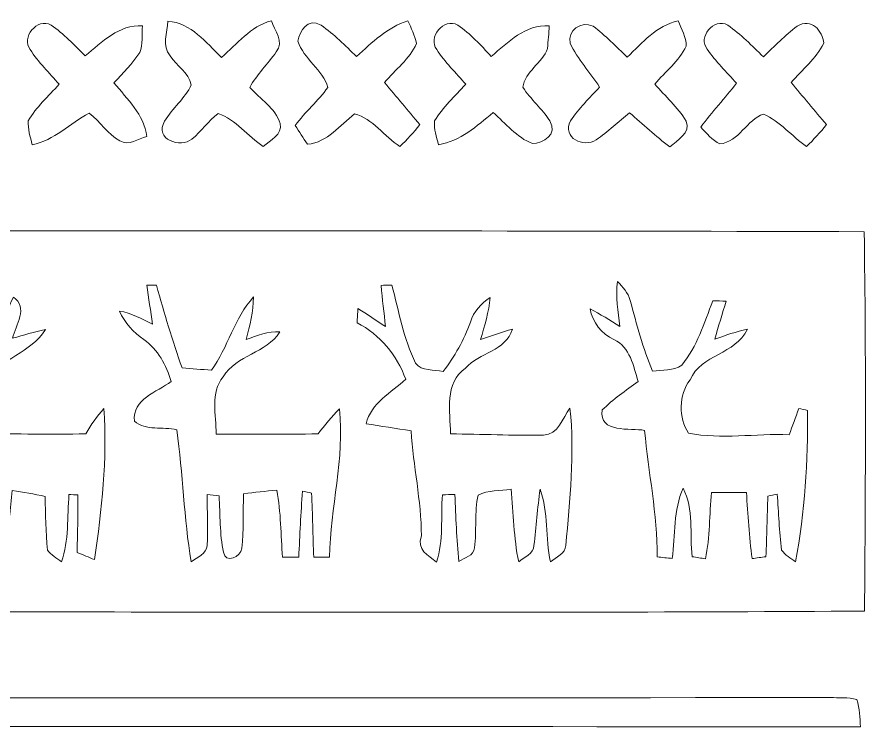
# Model space of a CAD drawing. Header units: centimetres. Extents: x -16.2 to 16.2, y -9 to 9.
# Drawn here: x 6.76 to 16.19, y 1.01 to 8.95 of the extents above; entities that cross this region are included whole.
import ezdxf

# ---------------------------------------------------------------- set-up
doc = ezdxf.new("R2010")
doc.units = ezdxf.units.CM
doc.header["$MEASUREMENT"] = 0
doc.layers.add('Layer 1', color=7, linetype='Continuous')

msp = doc.modelspace()

# ---------------------------------------------------------------- linework, layer by layer
at = {"layer": 'Layer 1', "color": 250, "lineweight": 9}
for points, knots in [([(6.90355, 8.58332), (6.80089, 8.71526), (6.97834, 8.94175), (7.13779, 8.85673), (7.13779, 8.85673), (7.27714, 8.75901), (7.39356, 8.63377), (7.51527, 8.51524), (7.51527, 8.51524), (7.704, 8.67011), (7.8885, 8.86202), (8.15274, 8.84932), (8.15274, 8.84932), (8.14109, 8.75054), (8.15838, 8.644), (8.12099, 8.55052), (8.12099, 8.55052), (8.03914, 8.4274), (7.93542, 8.32156), (7.83488, 8.21432), (7.83488, 8.21432), (7.98199, 8.03158), (8.16826, 7.86613), (8.20036, 7.61742), (8.20036, 7.61742), (8.10476, 7.59237), (7.99892, 7.51264), (7.90085, 7.56838), (7.90085, 7.56838), (7.76539, 7.64458), (7.68319, 7.78393), (7.56042, 7.87565), (7.56042, 7.87565), (7.34382, 7.76735), (7.17342, 7.57332), (6.92507, 7.52534), (6.92507, 7.52534), (6.90672, 7.61318), (6.87568, 7.70067), (6.88274, 7.79134), (6.88274, 7.79134), (6.96987, 7.94656), (7.10816, 8.06545), (7.22493, 8.19774), (7.22493, 8.19774), (7.11874, 8.32721), (6.99386, 8.44186), (6.90355, 8.58332)], [0, 0, 0, 0, 0.0769231, 0.0769231, 0.0769231, 0.0769231, 0.1538462, 0.1538462, 0.1538462, 0.1538462, 0.2307692, 0.2307692, 0.2307692, 0.2307692, 0.3076923, 0.3076923, 0.3076923, 0.3076923, 0.3846154, 0.3846154, 0.3846154, 0.3846154, 0.4615385, 0.4615385, 0.4615385, 0.4615385, 0.5384615, 0.5384615, 0.5384615, 0.5384615, 0.6153846, 0.6153846, 0.6153846, 0.6153846, 0.6923077, 0.6923077, 0.6923077, 0.6923077, 0.7692308, 0.7692308, 0.7692308, 0.7692308, 0.8461538, 0.8461538, 0.8461538, 0.8461538, 1, 1, 1, 1]), ([(8.43214, 8.89977), (8.69566, 8.87789), (8.853, 8.6634), (9.02833, 8.4976), (9.02833, 8.4976), (9.20437, 8.64506), (9.34936, 8.8412), (9.58254, 8.90435), (9.58254, 8.90435), (9.61747, 8.79711), (9.72824, 8.66552), (9.63758, 8.55828), (9.63758, 8.55828), (9.54268, 8.42422), (9.42309, 8.30851), (9.34336, 8.16387), (9.34336, 8.16387), (9.45837, 8.03581), (9.62452, 7.93351), (9.68167, 7.76276), (9.68167, 7.76276), (9.70707, 7.63929), (9.56843, 7.57614), (9.49329, 7.50559), (9.49329, 7.50559), (9.32396, 7.62377), (9.18708, 7.80227), (8.99164, 7.87495), (8.99164, 7.87495), (8.8844, 7.79063), (8.80573, 7.67598), (8.70025, 7.59025), (8.70025, 7.59025), (8.57572, 7.48372), (8.27762, 7.58602), (8.39756, 7.78816), (8.39756, 7.78816), (8.48047, 7.9328), (8.62757, 8.04075), (8.69284, 8.19315), (8.69284, 8.19315), (8.66532, 8.32544), (8.52809, 8.40376), (8.45789, 8.51559), (8.45789, 8.51559), (8.3637, 8.62178), (8.42967, 8.77382), (8.43214, 8.89977)], [0, 0, 0, 0, 0.0769231, 0.0769231, 0.0769231, 0.0769231, 0.1538462, 0.1538462, 0.1538462, 0.1538462, 0.2307692, 0.2307692, 0.2307692, 0.2307692, 0.3076923, 0.3076923, 0.3076923, 0.3076923, 0.3846154, 0.3846154, 0.3846154, 0.3846154, 0.4615385, 0.4615385, 0.4615385, 0.4615385, 0.5384615, 0.5384615, 0.5384615, 0.5384615, 0.6153846, 0.6153846, 0.6153846, 0.6153846, 0.6923077, 0.6923077, 0.6923077, 0.6923077, 0.7692308, 0.7692308, 0.7692308, 0.7692308, 0.8461538, 0.8461538, 0.8461538, 0.8461538, 1, 1, 1, 1]), ([(9.87782, 8.67716), (9.90181, 8.78899), (9.98224, 8.94598), (10.1357, 8.8539), (10.1357, 8.8539), (10.28034, 8.75513), (10.40134, 8.62672), (10.5294, 8.50748), (10.5294, 8.50748), (10.70226, 8.66129), (10.87159, 8.83238), (11.09843, 8.9047), (11.09843, 8.9047), (11.13371, 8.8218), (11.17922, 8.74102), (11.19403, 8.65106), (11.19403, 8.65106), (11.11924, 8.4789), (10.95802, 8.35966), (10.8402, 8.21749), (10.8402, 8.21749), (10.96967, 8.06121), (11.1016, 7.90705), (11.23107, 7.75006), (11.23107, 7.75006), (11.16264, 7.66434), (11.08926, 7.58249), (11.01059, 7.50629), (11.01059, 7.50629), (10.83879, 7.61671), (10.70649, 7.81815), (10.50753, 7.86824), (10.50753, 7.86824), (10.33784, 7.74618), (10.2119, 7.55286), (9.98224, 7.5324), (9.98224, 7.5324), (9.93744, 7.6019), (9.89299, 7.67139), (9.84854, 7.74054), (9.84854, 7.74054), (9.95543, 7.89329), (10.10395, 8.01112), (10.20872, 8.16422), (10.20872, 8.16422), (10.15828, 8.36037), (9.94026, 8.47855), (9.87782, 8.67716)], [0, 0, 0, 0, 0.0769231, 0.0769231, 0.0769231, 0.0769231, 0.1538462, 0.1538462, 0.1538462, 0.1538462, 0.2307692, 0.2307692, 0.2307692, 0.2307692, 0.3076923, 0.3076923, 0.3076923, 0.3076923, 0.3846154, 0.3846154, 0.3846154, 0.3846154, 0.4615385, 0.4615385, 0.4615385, 0.4615385, 0.5384615, 0.5384615, 0.5384615, 0.5384615, 0.6153846, 0.6153846, 0.6153846, 0.6153846, 0.6923077, 0.6923077, 0.6923077, 0.6923077, 0.7692308, 0.7692308, 0.7692308, 0.7692308, 0.8461538, 0.8461538, 0.8461538, 0.8461538, 1, 1, 1, 1]), ([(11.4191, 8.58332), (11.31645, 8.71491), (11.49354, 8.9421), (11.653, 8.85602), (11.653, 8.85602), (11.7927, 8.75901), (11.90876, 8.63342), (12.02341, 8.50853), (12.02341, 8.50853), (12.21532, 8.66517), (12.40089, 8.86272), (12.669, 8.84932), (12.669, 8.84932), (12.6637, 8.76465), (12.657, 8.68034), (12.64818, 8.59567), (12.64818, 8.59567), (12.59527, 8.43375), (12.39454, 8.33991), (12.37654, 8.16528), (12.37654, 8.16528), (12.46121, 8.02982), (12.59068, 7.92857), (12.67464, 7.79169), (12.67464, 7.79169), (12.76813, 7.64247), (12.60162, 7.53804), (12.48167, 7.53981), (12.48167, 7.53981), (12.30634, 7.60825), (12.18463, 7.76417), (12.04529, 7.88482), (12.04529, 7.88482), (11.86325, 7.73278), (11.68228, 7.56627), (11.4378, 7.52605), (11.4378, 7.52605), (11.41805, 7.61283), (11.38453, 7.70067), (11.39582, 7.79098), (11.39582, 7.79098), (11.48543, 7.94515), (11.62266, 8.06509), (11.74049, 8.19774), (11.74049, 8.19774), (11.6343, 8.32721), (11.50942, 8.44186), (11.4191, 8.58332)], [0, 0, 0, 0, 0.0769231, 0.0769231, 0.0769231, 0.0769231, 0.1538462, 0.1538462, 0.1538462, 0.1538462, 0.2307692, 0.2307692, 0.2307692, 0.2307692, 0.3076923, 0.3076923, 0.3076923, 0.3076923, 0.3846154, 0.3846154, 0.3846154, 0.3846154, 0.4615385, 0.4615385, 0.4615385, 0.4615385, 0.5384615, 0.5384615, 0.5384615, 0.5384615, 0.6153846, 0.6153846, 0.6153846, 0.6153846, 0.6923077, 0.6923077, 0.6923077, 0.6923077, 0.7692308, 0.7692308, 0.7692308, 0.7692308, 0.8461538, 0.8461538, 0.8461538, 0.8461538, 1, 1, 1, 1]), ([(12.89971, 8.65353), (12.86726, 8.7964), (13.02072, 8.90753), (13.15795, 8.84367), (13.15795, 8.84367), (13.29235, 8.7396), (13.41159, 8.6179), (13.53507, 8.50077), (13.53507, 8.50077), (13.70369, 8.65988), (13.86033, 8.84932), (14.09986, 8.90259), (14.09986, 8.90259), (14.13444, 8.81122), (14.19229, 8.72232), (14.19053, 8.62142), (14.19053, 8.62142), (14.10798, 8.45597), (13.95805, 8.33814), (13.83987, 8.1995), (13.83987, 8.1995), (13.9584, 8.06615), (14.09563, 7.94409), (14.18912, 7.78993), (14.18912, 7.78993), (14.24697, 7.65622), (14.08752, 7.5772), (14.00602, 7.50277), (14.00602, 7.50277), (13.85362, 7.62447), (13.70616, 7.75218), (13.56152, 7.88235), (13.56152, 7.88235), (13.43805, 7.78111), (13.32022, 7.6728), (13.1897, 7.58108), (13.1897, 7.58108), (13.04823, 7.48936), (12.81081, 7.60154), (12.90395, 7.79345), (12.90395, 7.79345), (12.99708, 7.92998), (13.11561, 8.04604), (13.22744, 8.16775), (13.22744, 8.16775), (13.11632, 8.32827), (12.98861, 8.47961), (12.89971, 8.65353)], [0, 0, 0, 0, 0.0769231, 0.0769231, 0.0769231, 0.0769231, 0.1538462, 0.1538462, 0.1538462, 0.1538462, 0.2307692, 0.2307692, 0.2307692, 0.2307692, 0.3076923, 0.3076923, 0.3076923, 0.3076923, 0.3846154, 0.3846154, 0.3846154, 0.3846154, 0.4615385, 0.4615385, 0.4615385, 0.4615385, 0.5384615, 0.5384615, 0.5384615, 0.5384615, 0.6153846, 0.6153846, 0.6153846, 0.6153846, 0.6923077, 0.6923077, 0.6923077, 0.6923077, 0.7692308, 0.7692308, 0.7692308, 0.7692308, 0.8461538, 0.8461538, 0.8461538, 0.8461538, 1, 1, 1, 1]), ([(14.42371, 8.58932), (14.31224, 8.71632), (14.49603, 8.94351), (14.65125, 8.85496), (14.65125, 8.85496), (14.7966, 8.75442), (14.91901, 8.62495), (15.04778, 8.5043), (15.04778, 8.5043), (15.16984, 8.61931), (15.2859, 8.74243), (15.42172, 8.84262), (15.42172, 8.84262), (15.57977, 8.9428), (15.70465, 8.79111), (15.71805, 8.65353), (15.71805, 8.65353), (15.63127, 8.48419), (15.47781, 8.36002), (15.3554, 8.21749), (15.3554, 8.21749), (15.48522, 8.06121), (15.61681, 7.90705), (15.74663, 7.75006), (15.74663, 7.75006), (15.67819, 7.66434), (15.60481, 7.58249), (15.52579, 7.50629), (15.52579, 7.50629), (15.36422, 7.6213), (15.2284, 7.7864), (15.04954, 7.86789), (15.04954, 7.86789), (14.86469, 7.80615), (14.77508, 7.55921), (14.56306, 7.53522), (14.56306, 7.53522), (14.47804, 7.57932), (14.41666, 7.65481), (14.35175, 7.72219), (14.35175, 7.72219), (14.47522, 7.89223), (14.62092, 8.04393), (14.74827, 8.21114), (14.74827, 8.21114), (14.63644, 8.33391), (14.51614, 8.45068), (14.42371, 8.58932)], [0, 0, 0, 0, 0.0769231, 0.0769231, 0.0769231, 0.0769231, 0.1538462, 0.1538462, 0.1538462, 0.1538462, 0.2307692, 0.2307692, 0.2307692, 0.2307692, 0.3076923, 0.3076923, 0.3076923, 0.3076923, 0.3846154, 0.3846154, 0.3846154, 0.3846154, 0.4615385, 0.4615385, 0.4615385, 0.4615385, 0.5384615, 0.5384615, 0.5384615, 0.5384615, 0.6153846, 0.6153846, 0.6153846, 0.6153846, 0.6923077, 0.6923077, 0.6923077, 0.6923077, 0.7692308, 0.7692308, 0.7692308, 0.7692308, 0.8461538, 0.8461538, 0.8461538, 0.8461538, 1, 1, 1, 1]), ([(-16.09368, 6.55732), (-11.38092, 6.58378), (-6.66781, 6.5612), (-1.95505, 6.56861), (-1.95505, 6.56861), (4.08521, 6.56332), (10.12582, 6.57884), (16.16644, 6.56085), (16.16644, 6.56085), (16.18654, 5.15644), (16.1816, 3.75133), (16.16996, 2.34657), (16.16996, 2.34657), (12.22167, 2.32011), (8.27303, 2.34268), (4.32439, 2.33528), (4.32439, 2.33528), (-2.48034, 2.34057), (-9.28542, 2.32505), (-16.09015, 2.34304), (-16.09015, 2.34304), (-16.11061, 3.74745), (-16.10532, 5.15256), (-16.09368, 6.55732), (-16.09368, 6.55732), (-16.09368, 6.55732), (-16.09368, 6.55732), (-16.09368, 6.55732)], [0, 0, 0, 0, 0.125, 0.125, 0.125, 0.125, 0.25, 0.25, 0.25, 0.25, 0.375, 0.375, 0.375, 0.375, 0.5, 0.5, 0.5, 0.5, 0.625, 0.625, 0.625, 0.625, 0.75, 0.75, 0.75, 0.75, 1, 1, 1, 1]), ([(5.60321, 5.95195), (5.61626, 5.80979), (5.63461, 5.66762), (5.65366, 5.5258), (5.65366, 5.5258), (5.5517, 5.58083), (5.4554, 5.64504), (5.35556, 5.70289), (5.35556, 5.70289), (5.35309, 5.65174), (5.35097, 5.60059), (5.34921, 5.54908), (5.34921, 5.54908), (5.45645, 5.46794), (5.57499, 5.3988), (5.67412, 5.30637), (5.67412, 5.30637), (5.76514, 5.18431), (5.82052, 5.03932), (5.8752, 4.89856), (5.8752, 4.89856), (5.72104, 4.79167), (5.56864, 4.68337), (5.4173, 4.57295), (5.4173, 4.57295), (5.4561, 4.51544), (5.49067, 4.45371), (5.54183, 4.40538), (5.54183, 4.40538), (5.67059, 4.38456), (5.80077, 4.36692), (5.93165, 4.35317), (5.93165, 4.35317), (5.97469, 3.88397), (6.05759, 3.41972), (6.07276, 2.9477), (6.07276, 2.9477), (6.1285, 2.94241), (6.18424, 2.93712), (6.24033, 2.93182), (6.24033, 2.93182), (6.2629, 3.16783), (6.26185, 3.40525), (6.27137, 3.64126), (6.27137, 3.64126), (6.31582, 3.64055), (6.36098, 3.63914), (6.40578, 3.63773), (6.40578, 3.63773), (6.41566, 3.38867), (6.41813, 3.13714), (6.47281, 2.89267), (6.47281, 2.89267), (6.53384, 2.94558), (6.63861, 2.98157), (6.64214, 3.07576), (6.64214, 3.07576), (6.66472, 3.27966), (6.67989, 3.48392), (6.70599, 3.68712), (6.70599, 3.68712), (6.82664, 3.66631), (6.94906, 3.64549), (7.07006, 3.62009), (7.07006, 3.62009), (7.07429, 3.42148), (7.07535, 3.22251), (7.09652, 3.02425), (7.09652, 3.02425), (7.1385, 2.96957), (7.19847, 2.93324), (7.25315, 2.89196), (7.25315, 2.89196), (7.3357, 3.13255), (7.31559, 3.39185), (7.335, 3.64126), (7.335, 3.64126), (7.35969, 3.6402), (7.40943, 3.63844), (7.43413, 3.63738), (7.43413, 3.63738), (7.43801, 3.42395), (7.42778, 3.21122), (7.42707, 2.99779), (7.42707, 2.99779), (7.49057, 2.97028), (7.55407, 2.94417), (7.61863, 2.91807), (7.61863, 2.91807), (7.70012, 3.47299), (7.76045, 4.03496), (7.7234, 4.59658), (7.7234, 4.59658), (7.64438, 4.51121), (7.58124, 4.41349), (7.52091, 4.31436), (7.52091, 4.31436), (7.13956, 4.31048), (6.7582, 4.31154), (6.37721, 4.32106), (6.37721, 4.32106), (6.38426, 4.51121), (6.28972, 4.7317), (6.41566, 4.90138), (6.41566, 4.90138), (6.5804, 5.15327), (6.91237, 5.21535), (7.07394, 5.47253), (7.07394, 5.47253), (6.94976, 5.45066), (6.83017, 5.41079), (6.70917, 5.37693), (6.70917, 5.37693), (6.74092, 5.52439), (6.88944, 5.71947), (6.71728, 5.83342), (6.71728, 5.83342), (6.60969, 5.60976), (6.52678, 5.37446), (6.40049, 5.15962), (6.40049, 5.15962), (6.34404, 5.00263), (6.1225, 4.98358), (6.00291, 5.06966), (6.00291, 5.06966), (5.83075, 5.33706), (5.81417, 5.67185), (5.72774, 5.97065), (5.72774, 5.97065), (5.68576, 5.96465), (5.64449, 5.9583), (5.60321, 5.95195), (5.60321, 5.95195), (5.60321, 5.95195), (5.60321, 5.95195), (5.60321, 5.95195)], [0, 0, 0, 0, 0.0285714, 0.0285714, 0.0285714, 0.0285714, 0.0571429, 0.0571429, 0.0571429, 0.0571429, 0.0857143, 0.0857143, 0.0857143, 0.0857143, 0.1142857, 0.1142857, 0.1142857, 0.1142857, 0.1428571, 0.1428571, 0.1428571, 0.1428571, 0.1714286, 0.1714286, 0.1714286, 0.1714286, 0.2, 0.2, 0.2, 0.2, 0.2285714, 0.2285714, 0.2285714, 0.2285714, 0.2571429, 0.2571429, 0.2571429, 0.2571429, 0.2857143, 0.2857143, 0.2857143, 0.2857143, 0.3142857, 0.3142857, 0.3142857, 0.3142857, 0.3428571, 0.3428571, 0.3428571, 0.3428571, 0.3714286, 0.3714286, 0.3714286, 0.3714286, 0.4, 0.4, 0.4, 0.4, 0.4285714, 0.4285714, 0.4285714, 0.4285714, 0.4571429, 0.4571429, 0.4571429, 0.4571429, 0.4857143, 0.4857143, 0.4857143, 0.4857143, 0.5142857, 0.5142857, 0.5142857, 0.5142857, 0.5428571, 0.5428571, 0.5428571, 0.5428571, 0.5714286, 0.5714286, 0.5714286, 0.5714286, 0.6, 0.6, 0.6, 0.6, 0.6285714, 0.6285714, 0.6285714, 0.6285714, 0.6571429, 0.6571429, 0.6571429, 0.6571429, 0.6857143, 0.6857143, 0.6857143, 0.6857143, 0.7142857, 0.7142857, 0.7142857, 0.7142857, 0.7428571, 0.7428571, 0.7428571, 0.7428571, 0.7714286, 0.7714286, 0.7714286, 0.7714286, 0.8, 0.8, 0.8, 0.8, 0.8285714, 0.8285714, 0.8285714, 0.8285714, 0.8571429, 0.8571429, 0.8571429, 0.8571429, 0.8857143, 0.8857143, 0.8857143, 0.8857143, 0.9142857, 0.9142857, 0.9142857, 0.9142857, 0.9428571, 0.9428571, 0.9428571, 0.9428571, 1, 1, 1, 1]), ([(8.20001, 5.96854), (8.21941, 5.82319), (8.24128, 5.67785), (8.26351, 5.53285), (8.26351, 5.53285), (8.14462, 5.58965), (8.02856, 5.65739), (7.89662, 5.6789), (7.89662, 5.6789), (7.95271, 5.54767), (8.05078, 5.44325), (8.16685, 5.36246), (8.16685, 5.36246), (8.32348, 5.25098), (8.41697, 5.07742), (8.47094, 4.89715), (8.47094, 4.89715), (8.3136, 4.77897), (8.0342, 4.70065), (8.06172, 4.45688), (8.06172, 4.45688), (8.18801, 4.34258), (8.37992, 4.40079), (8.53162, 4.35881), (8.53162, 4.35881), (8.60359, 3.87233), (8.60852, 3.37809), (8.69354, 2.89372), (8.69354, 2.89372), (8.75563, 2.94699), (8.8664, 2.9798), (8.86923, 3.07611), (8.86923, 3.07611), (8.88122, 3.26485), (8.86676, 3.45358), (8.87064, 3.64232), (8.87064, 3.64232), (8.91403, 3.63703), (8.95742, 3.63138), (9.00152, 3.62539), (9.00152, 3.62539), (9.01528, 3.41689), (9.00822, 3.20417), (9.0495, 2.9992), (9.0495, 2.9992), (9.07243, 2.87256), (9.24599, 2.94488), (9.25446, 3.04401), (9.25446, 3.04401), (9.2781, 3.24474), (9.26504, 3.44864), (9.27386, 3.64973), (9.27386, 3.64973), (9.39769, 3.6649), (9.51657, 3.67865), (9.64287, 3.68853), (9.64287, 3.68853), (9.6912, 3.44335), (9.6852, 3.19182), (9.70707, 2.94347), (9.70707, 2.94347), (9.76634, 2.94347), (9.82596, 2.94382), (9.88593, 2.94417), (9.88593, 2.94417), (9.90004, 3.18935), (9.90992, 3.43453), (9.92791, 3.67901), (9.92791, 3.67901), (9.95367, 3.67372), (10.00482, 3.66313), (10.03022, 3.65784), (10.03022, 3.65784), (10.0401, 3.42007), (10.04362, 3.1823), (10.05385, 2.94382), (10.05385, 2.94382), (10.11206, 2.94347), (10.17098, 2.94347), (10.22989, 2.94382), (10.22989, 2.94382), (10.23765, 3.49733), (10.39711, 4.03849), (10.34031, 4.59376), (10.34031, 4.59376), (10.25212, 4.50839), (10.17697, 4.41102), (10.10183, 4.31436), (10.10183, 4.31436), (9.72365, 4.31083), (9.34583, 4.31048), (8.968, 4.31154), (8.968, 4.31154), (8.97294, 4.52391), (8.89992, 4.77191), (9.04809, 4.94795), (9.04809, 4.94795), (9.1959, 5.19348), (9.52292, 5.209), (9.67744, 5.44784), (9.67744, 5.44784), (9.54585, 5.45842), (9.4245, 5.40339), (9.30244, 5.36458), (9.30244, 5.36458), (9.34724, 5.51804), (9.37934, 5.67538), (9.38393, 5.83554), (9.38393, 5.83554), (9.17262, 5.60059), (9.10135, 5.27533), (8.9165, 5.02062), (8.9165, 5.02062), (8.8082, 5.03191), (8.69954, 5.03826), (8.59124, 5.04743), (8.59124, 5.04743), (8.48576, 5.35012), (8.39121, 5.65633), (8.30796, 5.96571), (8.30796, 5.96571), (8.28115, 5.96642), (8.22717, 5.96783), (8.20001, 5.96854), (8.20001, 5.96854), (8.20001, 5.96854), (8.20001, 5.96854), (8.20001, 5.96854)], [0, 0, 0, 0, 0.030303, 0.030303, 0.030303, 0.030303, 0.0606061, 0.0606061, 0.0606061, 0.0606061, 0.0909091, 0.0909091, 0.0909091, 0.0909091, 0.1212121, 0.1212121, 0.1212121, 0.1212121, 0.1515152, 0.1515152, 0.1515152, 0.1515152, 0.1818182, 0.1818182, 0.1818182, 0.1818182, 0.2121212, 0.2121212, 0.2121212, 0.2121212, 0.2424242, 0.2424242, 0.2424242, 0.2424242, 0.2727273, 0.2727273, 0.2727273, 0.2727273, 0.3030303, 0.3030303, 0.3030303, 0.3030303, 0.3333333, 0.3333333, 0.3333333, 0.3333333, 0.3636364, 0.3636364, 0.3636364, 0.3636364, 0.3939394, 0.3939394, 0.3939394, 0.3939394, 0.4242424, 0.4242424, 0.4242424, 0.4242424, 0.4545455, 0.4545455, 0.4545455, 0.4545455, 0.4848485, 0.4848485, 0.4848485, 0.4848485, 0.5151515, 0.5151515, 0.5151515, 0.5151515, 0.5454545, 0.5454545, 0.5454545, 0.5454545, 0.5757576, 0.5757576, 0.5757576, 0.5757576, 0.6060606, 0.6060606, 0.6060606, 0.6060606, 0.6363636, 0.6363636, 0.6363636, 0.6363636, 0.6666667, 0.6666667, 0.6666667, 0.6666667, 0.6969697, 0.6969697, 0.6969697, 0.6969697, 0.7272727, 0.7272727, 0.7272727, 0.7272727, 0.7575758, 0.7575758, 0.7575758, 0.7575758, 0.7878788, 0.7878788, 0.7878788, 0.7878788, 0.8181818, 0.8181818, 0.8181818, 0.8181818, 0.8484848, 0.8484848, 0.8484848, 0.8484848, 0.8787879, 0.8787879, 0.8787879, 0.8787879, 0.9090909, 0.9090909, 0.9090909, 0.9090909, 0.9393939, 0.9393939, 0.9393939, 0.9393939, 1, 1, 1, 1]), ([(10.8021, 5.9643), (10.81409, 5.8112), (10.83526, 5.65915), (10.85043, 5.50604), (10.85043, 5.50604), (10.74883, 5.57378), (10.64864, 5.64398), (10.54386, 5.70677), (10.54386, 5.70677), (10.54034, 5.65456), (10.53716, 5.602), (10.53469, 5.54944), (10.53469, 5.54944), (10.7901, 5.41362), (10.97672, 5.19278), (11.07444, 4.9222), (11.07444, 4.9222), (10.91252, 4.77227), (10.69097, 4.65832), (10.63417, 4.4276), (10.63417, 4.4276), (10.80033, 4.39903), (10.96684, 4.37539), (11.13441, 4.34858), (11.13441, 4.34858), (11.1584, 3.95805), (11.24765, 3.57388), (11.24907, 3.18124), (11.24907, 3.18124), (11.19121, 3.03025), (11.32703, 2.96216), (11.41664, 2.8909), (11.41664, 2.8909), (11.49707, 3.13185), (11.46426, 3.38902), (11.48155, 3.63844), (11.48155, 3.63844), (11.52776, 3.6395), (11.57468, 3.6402), (11.6216, 3.64091), (11.6216, 3.64091), (11.63077, 3.39326), (11.641, 3.1449), (11.66534, 2.8976), (11.66534, 2.8976), (11.72637, 2.941), (11.83256, 2.95828), (11.83962, 3.04824), (11.83962, 3.04824), (11.8636, 3.24297), (11.83715, 3.443), (11.87807, 3.63526), (11.87807, 3.63526), (11.99096, 3.69312), (12.1229, 3.67689), (12.24425, 3.70229), (12.24425, 3.70229), (12.27247, 3.43242), (12.27247, 3.15937), (12.32927, 2.89267), (12.32927, 2.89267), (12.3903, 2.94558), (12.49296, 2.98192), (12.49931, 3.0754), (12.49931, 3.0754), (12.52436, 3.28319), (12.53706, 3.49204), (12.5674, 3.69876), (12.5674, 3.69876), (12.66335, 3.44053), (12.62102, 3.15901), (12.68205, 2.89302), (12.68205, 2.89302), (12.74379, 2.94629), (12.8468, 2.98227), (12.85385, 3.07576), (12.85385, 3.07576), (12.89583, 3.5827), (12.95192, 4.09211), (12.89901, 4.60082), (12.89901, 4.60082), (12.81716, 4.49181), (12.76707, 4.30448), (12.60409, 4.30166), (12.60409, 4.30166), (12.26048, 4.29425), (11.91652, 4.3133), (11.57327, 4.31401), (11.57327, 4.31401), (11.56798, 4.56624), (11.49989, 4.87598), (11.73802, 5.04496), (11.73802, 5.04496), (11.89112, 5.21818), (12.1871, 5.23476), (12.26013, 5.47782), (12.26013, 5.47782), (12.14018, 5.44572), (12.02412, 5.40233), (11.90664, 5.36246), (11.90664, 5.36246), (11.95109, 5.51592), (11.99801, 5.66938), (12.01389, 5.82919), (12.01389, 5.82919), (11.90947, 5.76745), (11.8315, 5.67185), (11.7934, 5.55684), (11.7934, 5.55684), (11.72285, 5.35788), (11.61666, 5.17479), (11.49072, 5.0058), (11.49072, 5.0058), (11.38982, 5.03332), (11.25259, 5.00792), (11.1831, 5.09964), (11.1831, 5.09964), (11.05257, 5.37446), (10.99648, 5.67502), (10.92169, 5.96748), (10.92169, 5.96748), (10.89205, 5.96677), (10.83208, 5.96536), (10.8021, 5.9643), (10.8021, 5.9643), (10.8021, 5.9643), (10.8021, 5.9643), (10.8021, 5.9643)], [0, 0, 0, 0, 0.030303, 0.030303, 0.030303, 0.030303, 0.0606061, 0.0606061, 0.0606061, 0.0606061, 0.0909091, 0.0909091, 0.0909091, 0.0909091, 0.1212121, 0.1212121, 0.1212121, 0.1212121, 0.1515152, 0.1515152, 0.1515152, 0.1515152, 0.1818182, 0.1818182, 0.1818182, 0.1818182, 0.2121212, 0.2121212, 0.2121212, 0.2121212, 0.2424242, 0.2424242, 0.2424242, 0.2424242, 0.2727273, 0.2727273, 0.2727273, 0.2727273, 0.3030303, 0.3030303, 0.3030303, 0.3030303, 0.3333333, 0.3333333, 0.3333333, 0.3333333, 0.3636364, 0.3636364, 0.3636364, 0.3636364, 0.3939394, 0.3939394, 0.3939394, 0.3939394, 0.4242424, 0.4242424, 0.4242424, 0.4242424, 0.4545455, 0.4545455, 0.4545455, 0.4545455, 0.4848485, 0.4848485, 0.4848485, 0.4848485, 0.5151515, 0.5151515, 0.5151515, 0.5151515, 0.5454545, 0.5454545, 0.5454545, 0.5454545, 0.5757576, 0.5757576, 0.5757576, 0.5757576, 0.6060606, 0.6060606, 0.6060606, 0.6060606, 0.6363636, 0.6363636, 0.6363636, 0.6363636, 0.6666667, 0.6666667, 0.6666667, 0.6666667, 0.6969697, 0.6969697, 0.6969697, 0.6969697, 0.7272727, 0.7272727, 0.7272727, 0.7272727, 0.7575758, 0.7575758, 0.7575758, 0.7575758, 0.7878788, 0.7878788, 0.7878788, 0.7878788, 0.8181818, 0.8181818, 0.8181818, 0.8181818, 0.8484848, 0.8484848, 0.8484848, 0.8484848, 0.8787879, 0.8787879, 0.8787879, 0.8787879, 0.9090909, 0.9090909, 0.9090909, 0.9090909, 0.9393939, 0.9393939, 0.9393939, 0.9393939, 1, 1, 1, 1]), ([(13.42641, 6.00805), (13.40665, 5.84083), (13.43276, 5.67361), (13.45075, 5.50781), (13.45075, 5.50781), (13.3421, 5.57589), (13.23485, 5.64539), (13.12196, 5.70466), (13.12196, 5.70466), (13.14842, 5.5519), (13.2479, 5.42949), (13.38655, 5.36317), (13.38655, 5.36317), (13.56682, 5.28097), (13.60456, 5.06578), (13.65536, 4.89609), (13.65536, 4.89609), (13.51849, 4.79625), (13.37737, 4.69889), (13.25672, 4.58), (13.25672, 4.58), (13.21898, 4.31718), (13.56858, 4.38209), (13.72768, 4.35387), (13.72768, 4.35387), (13.76966, 3.88432), (13.8695, 3.42148), (13.86809, 2.94805), (13.86809, 2.94805), (13.92347, 2.94205), (13.97886, 2.93641), (14.03495, 2.93041), (14.03495, 2.93041), (14.06882, 3.19112), (14.04624, 3.46769), (14.15454, 3.71252), (14.15454, 3.71252), (14.27943, 3.47898), (14.2258, 3.20311), (14.25579, 2.94982), (14.25579, 2.94982), (14.30447, 2.94241), (14.35351, 2.93465), (14.40325, 2.92688), (14.40325, 2.92688), (14.45511, 3.16889), (14.44629, 3.41901), (14.46922, 3.66419), (14.46922, 3.66419), (14.59799, 3.6649), (14.72745, 3.6649), (14.85798, 3.66384), (14.85798, 3.66384), (14.87562, 3.41866), (14.88973, 3.17312), (14.92148, 2.929), (14.92148, 2.929), (14.97228, 2.93606), (15.02379, 2.94347), (15.07529, 2.95052), (15.07529, 2.95052), (15.08341, 3.17489), (15.08835, 3.39925), (15.09717, 3.62327), (15.09717, 3.62327), (15.12327, 3.62891), (15.17478, 3.63985), (15.20053, 3.64514), (15.20053, 3.64514), (15.21676, 3.43841), (15.2224, 3.23063), (15.24815, 3.0239), (15.24815, 3.0239), (15.28978, 2.96922), (15.35011, 2.93359), (15.40479, 2.89231), (15.40479, 2.89231), (15.50462, 3.44688), (15.54414, 4.01238), (15.53567, 4.57542), (15.53567, 4.57542), (15.51168, 4.58071), (15.4637, 4.59094), (15.43971, 4.59623), (15.43971, 4.59623), (15.40514, 4.49922), (15.37022, 4.4022), (15.33317, 4.30589), (15.33317, 4.30589), (14.96099, 4.31824), (14.57964, 4.25262), (14.21452, 4.32212), (14.21452, 4.32212), (14.10551, 4.48899), (14.10198, 4.7511), (14.23215, 4.91338), (14.23215, 4.91338), (14.35633, 5.20618), (14.73592, 5.19172), (14.86892, 5.47712), (14.86892, 5.47712), (14.74509, 5.45172), (14.62656, 5.40868), (14.50803, 5.3667), (14.50803, 5.3667), (14.54436, 5.50922), (14.59199, 5.64857), (14.63362, 5.78968), (14.63362, 5.78968), (14.58387, 5.79073), (14.53449, 5.79144), (14.4851, 5.79215), (14.4851, 5.79215), (14.38949, 5.54591), (14.31082, 5.2852), (14.13973, 5.07848), (14.13973, 5.07848), (14.0473, 5.0111), (13.92206, 5.02979), (13.81482, 5.00969), (13.81482, 5.00969), (13.71004, 5.2651), (13.63949, 5.5325), (13.56717, 5.79814), (13.56717, 5.79814), (13.546, 5.88281), (13.48356, 5.94631), (13.42641, 6.00805)], [0, 0, 0, 0, 0.030303, 0.030303, 0.030303, 0.030303, 0.0606061, 0.0606061, 0.0606061, 0.0606061, 0.0909091, 0.0909091, 0.0909091, 0.0909091, 0.1212121, 0.1212121, 0.1212121, 0.1212121, 0.1515152, 0.1515152, 0.1515152, 0.1515152, 0.1818182, 0.1818182, 0.1818182, 0.1818182, 0.2121212, 0.2121212, 0.2121212, 0.2121212, 0.2424242, 0.2424242, 0.2424242, 0.2424242, 0.2727273, 0.2727273, 0.2727273, 0.2727273, 0.3030303, 0.3030303, 0.3030303, 0.3030303, 0.3333333, 0.3333333, 0.3333333, 0.3333333, 0.3636364, 0.3636364, 0.3636364, 0.3636364, 0.3939394, 0.3939394, 0.3939394, 0.3939394, 0.4242424, 0.4242424, 0.4242424, 0.4242424, 0.4545455, 0.4545455, 0.4545455, 0.4545455, 0.4848485, 0.4848485, 0.4848485, 0.4848485, 0.5151515, 0.5151515, 0.5151515, 0.5151515, 0.5454545, 0.5454545, 0.5454545, 0.5454545, 0.5757576, 0.5757576, 0.5757576, 0.5757576, 0.6060606, 0.6060606, 0.6060606, 0.6060606, 0.6363636, 0.6363636, 0.6363636, 0.6363636, 0.6666667, 0.6666667, 0.6666667, 0.6666667, 0.6969697, 0.6969697, 0.6969697, 0.6969697, 0.7272727, 0.7272727, 0.7272727, 0.7272727, 0.7575758, 0.7575758, 0.7575758, 0.7575758, 0.7878788, 0.7878788, 0.7878788, 0.7878788, 0.8181818, 0.8181818, 0.8181818, 0.8181818, 0.8484848, 0.8484848, 0.8484848, 0.8484848, 0.8787879, 0.8787879, 0.8787879, 0.8787879, 0.9090909, 0.9090909, 0.9090909, 0.9090909, 0.9393939, 0.9393939, 0.9393939, 0.9393939, 1, 1, 1, 1]), ([(-16.15718, 1.38031), (-5.50788, 1.38807), (5.14142, 1.37713), (15.79073, 1.3856), (15.79073, 1.3856), (15.87751, 1.38137), (15.99216, 1.38983), (16.08318, 1.36232), (16.08318, 1.36232), (16.11564, 1.2646), (16.11987, 1.16088), (16.12516, 1.05893), (16.12516, 1.05893), (5.71257, 1.07233), (-4.70072, 1.06316), (-15.11366, 1.06387), (-15.11366, 1.06387), (-15.45092, 1.08362), (-15.79629, 1.01377), (-16.13037, 1.06704), (-16.13037, 1.06704), (-16.15083, 1.1704), (-16.15048, 1.27589), (-16.15718, 1.38031)], [0, 0, 0, 0, 0.1428571, 0.1428571, 0.1428571, 0.1428571, 0.2857143, 0.2857143, 0.2857143, 0.2857143, 0.4285714, 0.4285714, 0.4285714, 0.4285714, 0.5714286, 0.5714286, 0.5714286, 0.5714286, 0.7142857, 0.7142857, 0.7142857, 0.7142857, 1, 1, 1, 1])]:
    msp.add_open_spline(points, degree=3, knots=knots, dxfattribs=at)

doc.saveas('drawing.dxf')
